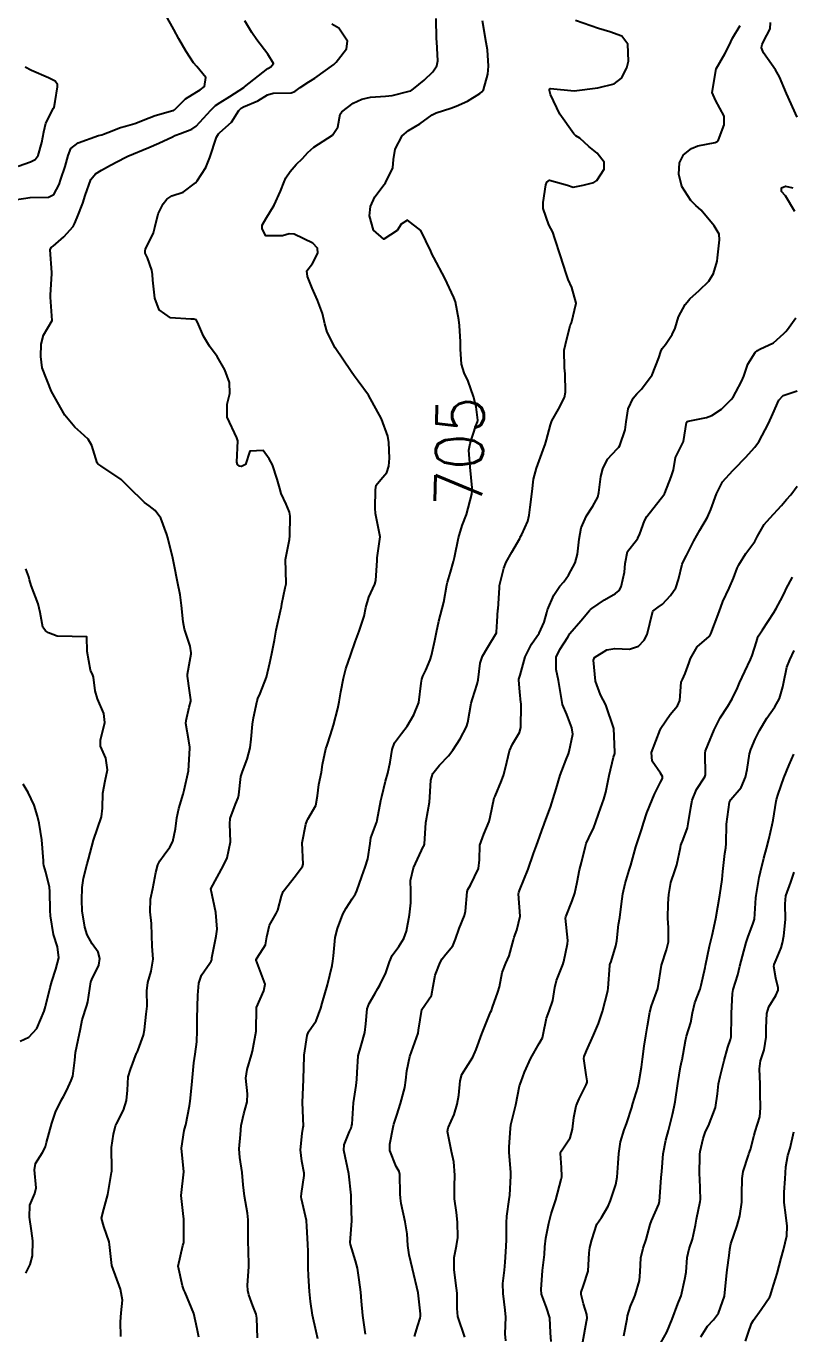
# Model space of a CAD drawing. Header units: metres. Extents: x 298520 to 308411, y 7433745 to 7450750.
# Drawn here: x 299840.2 to 299905, y 7449363.7 to 7449474.5 of the extents above; entities that cross this region are included whole.
import ezdxf
from ezdxf.enums import TextEntityAlignment as Align

# ---------------------------------------------------------------- set-up
doc = ezdxf.new("R2010")
doc.units = ezdxf.units.M
doc.header["$LTSCALE"] = 10
for name, color, linetype in [('Cotas', 45, 'Continuous'), ('Curvas de Nivel 1m', 11, 'Continuous'), ('Curvas de Nivel 5m', 15, 'Continuous')]:
    doc.layers.add(name, color=color, linetype=linetype)
doc.styles.add('Style-STANDARD', font='STANDARD.shx')

msp = doc.modelspace()

# ---------------------------------------------------------------- linework, layer by layer
at = {"layer": 'Curvas de Nivel 1m', "flags": 128}
for points, elevation in [([(299838.62, 7449459.68), (299840.52, 7449459.98), (299842.06, 7449460), (299842.52, 7449460.23), (299842.97, 7449461.08), (299843.12, 7449461.52), (299843.47, 7449462.6), (299843.73, 7449463.52), (299843.97, 7449464.11), (299844.57, 7449464.61), (299846.3, 7449465.21), (299846.58, 7449465.29), (299846.72, 7449465.34), (299847.1, 7449465.47), (299848.16, 7449465.89), (299848.59, 7449466), (299849.38, 7449466.24), (299850.6, 7449466.73), (299851.11, 7449466.91), (299852.6, 7449467.33), (299852.66, 7449467.35), (299852.74, 7449467.41), (299853.69, 7449468.33), (299854.63, 7449468.93), (299854.92, 7449469.1), (299855.29, 7449469.38), (299855.4, 7449470.14), (299854.65, 7449471.06), (299854.35, 7449471.39), (299853.73, 7449472.34), (299853.11, 7449473.41), (299852.69, 7449474.2), (299852.01, 7449475.42)], 701), ([(299848.19, 7449363.45), (299848.16, 7449364.67), (299848.24, 7449365.45), (299848.33, 7449366.53), (299848.16, 7449367.45), (299847.44, 7449369.46), (299847.24, 7449371.24), (299847.2, 7449371.46), (299846.77, 7449372.76), (299846.56, 7449373.47), (299846.75, 7449374.22), (299847.09, 7449375.47), (299847.4, 7449377.34), (299847.43, 7449377.46), (299847.43, 7449377.57), (299847.42, 7449379.46), (299847.57, 7449380.6), (299847.75, 7449381.29), (299847.83, 7449381.46), (299848.42, 7449382.63), (299848.68, 7449383.45), (299848.75, 7449384.31), (299848.83, 7449385.45), (299849.02, 7449386.07), (299849.54, 7449387.44), (299849.57, 7449387.52), (299849.66, 7449387.73), (299850.13, 7449388.99), (299850.2, 7449389.43), (299850.35, 7449390.77), (299850.42, 7449391.43), (299850.41, 7449392.74), (299850.48, 7449393.43), (299850.78, 7449394.39), (299850.93, 7449395.42), (299850.86, 7449396.52), (299850.82, 7449397.42), (299850.79, 7449398.43), (299850.69, 7449399.43), (299850.72, 7449400.51), (299850.92, 7449401.42), (299851.17, 7449402.75), (299851.33, 7449403.42), (299851.5, 7449403.76), (299851.86, 7449404.27), (299852.35, 7449404.92), (299852.61, 7449405.4), (299852.84, 7449406.45), (299852.94, 7449407.4), (299853.11, 7449408.19), (299853.47, 7449409.39), (299853.57, 7449409.74), (299853.94, 7449411.39), (299854.06, 7449413.3), (299854.05, 7449413.39), (299853.97, 7449413.93), (299853.71, 7449415.39), (299853.73, 7449415.65), (299854, 7449416.78), (299854.13, 7449417.27), (299854.14, 7449417.39), (299854.02, 7449418.2), (299853.85, 7449419.39), (299853.85, 7449419.58), (299854.05, 7449420.68), (299854.15, 7449421.3), (299854.15, 7449421.39), (299854.07, 7449421.93), (299853.6, 7449423.39), (299853.47, 7449424.01), (299853.34, 7449425.4), (299853.23, 7449426.28), (299853.01, 7449427.4), (299852.71, 7449428.84), (299852.6, 7449429.41), (299852.18, 7449431.12), (299852.1, 7449431.41), (299851.58, 7449432.8), (299851.12, 7449433.43), (299850.6, 7449433.83), (299850.21, 7449434.12), (299848.85, 7449435.45), (299848.23, 7449436.08), (299846.5, 7449437.22), (299846.25, 7449437.39), (299846.19, 7449437.48), (299845.74, 7449438.96), (299845.44, 7449439.49), (299844.82, 7449440.04), (299844.29, 7449440.49), (299843.45, 7449441.52), (299842.32, 7449443.53), (299841.52, 7449445.54), (299841.41, 7449446.49), (299841.45, 7449447.54), (299841.63, 7449448.29), (299842.39, 7449449.53), (299842.25, 7449451.53), (299842.25, 7449451.69), (299842.36, 7449453.53), (299842.36, 7449453.61), (299842.22, 7449455.53), (299842.28, 7449455.72), (299842.47, 7449455.85), (299843.38, 7449456.62), (299844.15, 7449457.51), (299844.28, 7449457.73), (299844.5, 7449458.28), (299844.97, 7449459.5), (299845.17, 7449460.15), (299845.65, 7449461.49), (299846.05, 7449461.98), (299846.55, 7449462.29), (299847.32, 7449462.7), (299848.56, 7449463.36), (299848.63, 7449463.39), (299848.8, 7449463.46), (299850.57, 7449464.2), (299851.41, 7449464.58), (299852.58, 7449465.12), (299852.78, 7449465.21), (299853.26, 7449465.4), (299854.22, 7449465.76), (299854.59, 7449466.01), (299855.82, 7449467.37), (299856.22, 7449467.76), (299856.61, 7449468.02), (299857.44, 7449468.53), (299858.63, 7449469.3), (299858.66, 7449469.32), (299858.69, 7449469.34), (299860.65, 7449470.89), (299860.91, 7449471.05), (299861.14, 7449471.31), (299860.67, 7449472.12), (299859.73, 7449473.32), (299859.31, 7449473.95), (299858.7, 7449474.95)], 702), ([(299854.8, 7449363.38), (299854.67, 7449364.08), (299854.39, 7449365.38), (299853.64, 7449367.16), (299853.54, 7449367.39), (299853.42, 7449367.74), (299853.07, 7449369.4), (299853.46, 7449371.16), (299853.52, 7449371.33), (299853.53, 7449371.39), (299853.54, 7449373.33), (299853.54, 7449373.39), (299853.49, 7449373.85), (299853.31, 7449375.39), (299853.53, 7449377.39), (299853.35, 7449379.39), (299853.58, 7449380.89), (299853.69, 7449381.28), (299853.71, 7449381.39), (299854.01, 7449382.98), (299854.08, 7449383.39), (299854.23, 7449384.78), (299854.27, 7449385.38), (299854.39, 7449386.64), (299854.49, 7449387.38), (299854.63, 7449388.42), (299854.68, 7449389.38), (299854.68, 7449390.39), (299854.7, 7449391.38), (299854.72, 7449392.37), (299854.8, 7449393.38), (299855.05, 7449394.06), (299855.75, 7449395.09), (299855.86, 7449395.26), (299855.9, 7449395.37), (299855.92, 7449395.53), (299856.29, 7449397.36), (299856.37, 7449397.95), (299856.26, 7449399.36), (299855.82, 7449401.37), (299856.89, 7449403.35), (299857.2, 7449404), (299857.49, 7449405.35), (299857.43, 7449406.88), (299857.47, 7449407.35), (299857.91, 7449408.56), (299858.15, 7449409.1), (299858.2, 7449409.34), (299858.38, 7449410.89), (299858.5, 7449411.33), (299858.91, 7449412.38), (299859.15, 7449413.33), (299859.24, 7449414.06), (299859.35, 7449415.33), (299859.44, 7449415.88), (299859.75, 7449417.32), (299859.82, 7449417.52), (299860.02, 7449417.94), (299860.54, 7449419.31), (299860.84, 7449420.52), (299861.01, 7449421.31), (299861.22, 7449422.45), (299861.38, 7449423.3), (299861.74, 7449424.93), (299861.81, 7449425.29), (299861.86, 7449425.54), (299862.13, 7449426.88), (299862.2, 7449427.22), (299862.2, 7449427.29), (299862.15, 7449429.29), (299862.49, 7449430.97), (299862.53, 7449431.29), (299862.54, 7449432.95), (299862.49, 7449433.29), (299862.21, 7449433.98), (299861.8, 7449434.88), (299861.67, 7449435.3), (299861.44, 7449436.1), (299861.05, 7449437.31), (299860.76, 7449437.82), (299860.27, 7449438.54), (299859.14, 7449438.46), (299858.77, 7449437.33), (299858.43, 7449437.16), (299858.25, 7449437.19), (299858.09, 7449437.34), (299858.04, 7449437.55), (299858.12, 7449439.34), (299858.02, 7449439.59), (299857.22, 7449441.35), (299857.21, 7449442.45), (299857.43, 7449443.35), (299857.4, 7449444.28), (299857.02, 7449445.35), (299856.36, 7449446.49), (299855.71, 7449447.37), (299855.21, 7449448.21), (299854.71, 7449449.39), (299854.59, 7449449.59), (299854.4, 7449449.67), (299854.14, 7449449.65), (299852.4, 7449449.78), (299851.44, 7449450.46), (299851.08, 7449451.43), (299850.9, 7449452.97), (299850.87, 7449453.43), (299850.83, 7449453.82), (299850.46, 7449454.86), (299850.27, 7449455.24), (299850.25, 7449455.43), (299850.29, 7449455.61), (299850.47, 7449455.94), (299850.96, 7449456.96), (299851.08, 7449457.42), (299851.36, 7449458.57), (299851.8, 7449459.42), (299852.11, 7449459.82), (299852.52, 7449460.1), (299853.49, 7449460.43), (299854.53, 7449461.22), (299854.67, 7449461.39), (299855.41, 7449462.52), (299855.74, 7449463.37), (299856.3, 7449465.08), (299856.47, 7449465.36), (299856.58, 7449465.47), (299857.58, 7449466.36), (299858.21, 7449467.34), (299858.4, 7449467.54), (299858.61, 7449467.64), (299859.8, 7449468.15), (299860.62, 7449468.67), (299861.11, 7449468.82), (299862.63, 7449468.83), (299862.95, 7449468.96), (299863.41, 7449469.28), (299864.14, 7449469.77), (299864.64, 7449470.09), (299866.25, 7449471.25), (299866.46, 7449471.44), (299866.66, 7449471.68), (299867.34, 7449472.57), (299867.4, 7449473.23), (299866.69, 7449474.33), (299866.09, 7449474.65)], 703), ([(299859.77, 7449363.32), (299859.72, 7449364.98), (299859.66, 7449365.32), (299859.4, 7449366.04), (299859.06, 7449366.97), (299858.97, 7449367.33), (299858.95, 7449367.8), (299859.04, 7449369.33), (299859.01, 7449370.88), (299859, 7449371.33), (299859, 7449372.85), (299858.99, 7449373.33), (299858.93, 7449373.88), (299858.68, 7449375.33), (299858.56, 7449376.29), (299858.47, 7449377.33), (299858.28, 7449378.6), (299858.24, 7449379.33), (299858.34, 7449380.57), (299858.41, 7449381.33), (299858.62, 7449382.31), (299858.91, 7449383.33), (299858.93, 7449384.01), (299858.8, 7449385.33), (299858.9, 7449386.06), (299859.27, 7449387.32), (299859.35, 7449387.63), (299859.67, 7449389.32), (299859.7, 7449391.32), (299860.31, 7449392.72), (299860.43, 7449393.31), (299859.75, 7449395.1), (299859.67, 7449395.32), (299859.68, 7449395.4), (299859.75, 7449395.53), (299860.46, 7449396.62), (299860.58, 7449397.31), (299860.8, 7449398.3), (299861.38, 7449399.3), (299861.52, 7449399.58), (299861.81, 7449400.77), (299861.96, 7449401.16), (299862.06, 7449401.3), (299862.9, 7449402.35), (299863.61, 7449403.27), (299863.65, 7449403.47), (299863.57, 7449405.27), (299863.89, 7449406.87), (299864, 7449407.16), (299864.06, 7449407.27), (299864.72, 7449408.45), (299864.87, 7449409.26), (299864.98, 7449410.21), (299865.2, 7449411.26), (299865.3, 7449411.91), (299865.58, 7449413.25), (299865.68, 7449413.54), (299865.97, 7449414.42), (299866.22, 7449415.25), (299866.59, 7449416.66), (299866.71, 7449417.24), (299866.85, 7449418.07), (299867.06, 7449419.23), (299867.26, 7449420.01), (299867.7, 7449421.23), (299868.07, 7449422.3), (299868.32, 7449422.98), (299868.41, 7449423.22), (299868.82, 7449424.49), (299868.97, 7449425.21), (299869.22, 7449426.1), (299869.73, 7449427.2), (299869.82, 7449427.52), (299869.92, 7449429.2), (299869.94, 7449429.42), (299870.17, 7449431.2), (299869.8, 7449433.2), (299869.77, 7449433.64), (299869.78, 7449435.2), (299869.85, 7449435.58), (299870.24, 7449436.07), (299870.76, 7449436.67), (299870.93, 7449437.19), (299870.96, 7449437.89), (299870.91, 7449439.19), (299870.83, 7449439.74), (299870.29, 7449441.2), (299869.2, 7449443.21), (299868.33, 7449444.41), (299867.97, 7449444.86), (299867.73, 7449445.23), (299866.37, 7449447.24), (299865.68, 7449448.55), (299865.49, 7449449.25), (299865.29, 7449450.15), (299864.87, 7449451.26), (299864.43, 7449452.27), (299864.03, 7449453.27), (299863.97, 7449453.75), (299864.45, 7449454.38), (299864.91, 7449455.26), (299864.87, 7449455.66), (299864.47, 7449456.1), (299862.9, 7449456.86), (299862.48, 7449456.9), (299861.9, 7449456.72), (299860.48, 7449456.71), (299860.17, 7449457.32), (299860.18, 7449457.63), (299860.5, 7449458.17), (299861.2, 7449459.31), (299861.72, 7449460.5), (299862.03, 7449461.3), (299862.19, 7449461.64), (299862.55, 7449462.16), (299863.07, 7449462.77), (299863.59, 7449463.28), (299864.06, 7449463.79), (299864.57, 7449464.24), (299866.13, 7449465.25), (299866.59, 7449465.94), (299866.8, 7449467.03), (299866.93, 7449467.24), (299867.89, 7449467.95), (299868.62, 7449468.29), (299869.37, 7449468.47), (299870.62, 7449468.55), (299871.2, 7449468.62), (299872.63, 7449468.97), (299872.78, 7449469.02), (299873, 7449469.17), (299873.9, 7449469.9), (299874.65, 7449470.63), (299874.99, 7449471.14), (299875.06, 7449471.55), (299874.98, 7449473.15), (299874.96, 7449473.42), (299874.93, 7449475.15)], 704), ([(299868.94, 7449363.63), (299868.71, 7449365.21), (299868.61, 7449366.42), (299868.54, 7449367.21), (299868.4, 7449368.25), (299868.25, 7449369.22), (299868.08, 7449369.85), (299867.66, 7449371.23), (299867.65, 7449371.41), (299867.77, 7449373.23), (299867.72, 7449375.02), (299867.71, 7449375.23), (299867.71, 7449375.42), (299867.53, 7449377.23), (299867.11, 7449379.23), (299867.12, 7449379.68), (299867.58, 7449380.81), (299867.72, 7449381.09), (299867.76, 7449381.23), (299867.8, 7449381.44), (299867.91, 7449383.23), (299868.15, 7449384.7), (299868.21, 7449385.22), (299868.23, 7449385.81), (299868.32, 7449387.22), (299868.56, 7449388.11), (299868.89, 7449389.21), (299868.96, 7449389.93), (299869.08, 7449391.21), (299869.25, 7449391.66), (299869.72, 7449392.48), (299869.98, 7449392.94), (299870.14, 7449393.2), (299870.66, 7449394.27), (299870.97, 7449395.19), (299871.21, 7449395.73), (299871.77, 7449396.48), (299872.18, 7449397.17), (299872.41, 7449397.8), (299872.66, 7449399.17), (299872.77, 7449400.2), (299872.79, 7449401.17), (299872.75, 7449402.08), (299873, 7449403.16), (299873.86, 7449404.99), (299873.92, 7449405.09), (299873.94, 7449405.15), (299874.05, 7449406.99), (299874.07, 7449407.15), (299874.35, 7449408.71), (299874.39, 7449409.15), (299874.48, 7449410.6), (299874.66, 7449411.14), (299875.21, 7449411.87), (299875.96, 7449412.66), (299876.35, 7449413.12), (299876.95, 7449414.09), (299877.49, 7449415.11), (299877.62, 7449415.48), (299877.9, 7449417.1), (299878.02, 7449417.49), (299878.41, 7449418.71), (299878.48, 7449419.1), (299878.66, 7449420.49), (299878.86, 7449421.09), (299879.3, 7449421.85), (299880.03, 7449423.08), (299880.04, 7449423.12), (299880.09, 7449424.02), (299880.17, 7449425.01), (299880.18, 7449425.08), (299880.29, 7449426.92), (299880.31, 7449427.08), (299880.67, 7449428.56), (299880.86, 7449429.07), (299881.33, 7449429.9), (299882.01, 7449431.06), (299882.06, 7449431.17), (299882.18, 7449431.4), (299882.71, 7449432.53), (299882.82, 7449433.05), (299882.89, 7449433.73), (299883.06, 7449435.05), (299883.19, 7449436.1), (299883.42, 7449437.04), (299884.12, 7449438.88), (299884.17, 7449439.03), (299884.28, 7449439.43), (299884.61, 7449440.71), (299884.72, 7449441.03), (299885.3, 7449442.02), (299885.8, 7449443.02), (299885.88, 7449443.46), (299885.86, 7449445.01), (299885.82, 7449445.54), (299885.78, 7449447.02), (299885.88, 7449447.51), (299886.26, 7449449.01), (299886.3, 7449449.11), (299886.4, 7449449.34), (299886.8, 7449451), (299886.43, 7449452.33), (299886.11, 7449453.01), (299885.94, 7449453.53), (299885.48, 7449455.02), (299885, 7449456.5), (299884.81, 7449457.03), (299884.49, 7449457.66), (299884.01, 7449459.04), (299884.01, 7449459.55), (299884.23, 7449461.03), (299884.3, 7449461.27), (299884.54, 7449461.43), (299886.05, 7449461.01), (299886.53, 7449460.84), (299887.39, 7449461), (299888.28, 7449461.24), (299888.54, 7449461.41), (299889.16, 7449462.37), (299889.16, 7449462.97), (299888.57, 7449463.73), (299887.86, 7449464.28), (299887.11, 7449465), (299886.78, 7449465.2), (299886.59, 7449465.36), (299885.41, 7449467.02), (299884.63, 7449468.71), (299884.53, 7449469.03), (299884.53, 7449469.14), (299884.63, 7449469.21), (299886.63, 7449469.01), (299888.64, 7449469.26), (299890.01, 7449469.6), (299890.64, 7449470.09), (299891.1, 7449470.95), (299891.22, 7449471.52), (299891.18, 7449472.95), (299890.68, 7449473.64), (299889.64, 7449474.02), (299888.69, 7449474.28), (299886.75, 7449474.96)], 706), ([(299873.08, 7449363.45), (299873.38, 7449364.36), (299873.57, 7449364.98), (299873.6, 7449365.16), (299873.61, 7449365.37), (299873.41, 7449367.15), (299872.91, 7449369.16), (299872.64, 7449370.35), (299872.54, 7449371.16), (299872.46, 7449372.15), (299872.29, 7449373.17), (299871.97, 7449374.71), (299871.9, 7449375.17), (299871.88, 7449375.54), (299871.86, 7449377.18), (299871.78, 7449377.43), (299871.54, 7449377.84), (299870.99, 7449379.19), (299871, 7449379.75), (299871.29, 7449381.18), (299871.34, 7449381.43), (299871.59, 7449382.21), (299871.9, 7449383.18), (299872.26, 7449384.54), (299872.37, 7449385.17), (299872.44, 7449385.96), (299872.71, 7449387.16), (299873.26, 7449388.75), (299873.39, 7449389.15), (299873.44, 7449389.39), (299873.7, 7449391.15), (299874.53, 7449392.33), (299874.68, 7449393.14), (299874.83, 7449394.05), (299875.26, 7449395.13), (299875.45, 7449395.44), (299875.76, 7449395.83), (299876.33, 7449396.56), (299876.58, 7449397.12), (299876.88, 7449398.02), (299877.33, 7449399.11), (299877.42, 7449399.49), (299877.55, 7449401.11), (299877.61, 7449401.33), (299877.83, 7449401.69), (299878.53, 7449403.1), (299878.6, 7449403.84), (299878.62, 7449405.09), (299878.96, 7449406), (299879.43, 7449407.08), (299879.52, 7449407.46), (299879.85, 7449409.08), (299879.87, 7449409.12), (299879.92, 7449409.23), (299880.48, 7449410.52), (299880.67, 7449411.07), (299880.91, 7449412.11), (299881.15, 7449413.07), (299881.4, 7449413.63), (299881.98, 7449414.64), (299882.11, 7449415.06), (299882.14, 7449416.93), (299882.13, 7449417.06), (299882.11, 7449417.16), (299882.02, 7449418.08), (299881.95, 7449419.06), (299881.95, 7449419.14), (299882.04, 7449419.49), (299882.46, 7449421.05), (299883.01, 7449422.1), (299883.67, 7449423.04), (299884.09, 7449423.99), (299884.32, 7449424.81), (299884.38, 7449425.03), (299884.89, 7449426.26), (299885.42, 7449427.02), (299885.75, 7449427.4), (299886.14, 7449427.96), (299886.7, 7449429), (299886.9, 7449429.74), (299887.04, 7449431), (299887.23, 7449431.96), (299887.66, 7449432.99), (299888.21, 7449433.82), (299888.63, 7449434.56), (299888.72, 7449434.98), (299888.89, 7449436.33), (299889.06, 7449436.97), (299889.45, 7449437.78), (299890.27, 7449438.66), (299890.42, 7449438.81), (299890.51, 7449438.96), (299890.95, 7449440.29), (299891.03, 7449440.95), (299891.21, 7449442.05), (299891.62, 7449442.95), (299891.93, 7449443.34), (299892.33, 7449443.71), (299893.25, 7449444.93), (299893.81, 7449446.37), (299893.96, 7449446.92), (299894.1, 7449447.18), (299894.37, 7449447.52), (299894.94, 7449448.35), (299895.18, 7449448.9), (299895.47, 7449449.84), (299896.04, 7449450.89), (299896.2, 7449451.11), (299896.42, 7449451.38), (299897.22, 7449452.09), (299898.04, 7449452.87), (299898.45, 7449453.54), (299898.74, 7449454.58), (299898.77, 7449454.86), (299898.96, 7449456.37), (299898.93, 7449456.86), (299898.49, 7449457.58), (299897.38, 7449458.88), (299896.93, 7449459.3), (299896.52, 7449459.72), (299895.76, 7449460.9), (299895.5, 7449461.94), (299895.56, 7449462.9), (299895.89, 7449463.57), (299896.57, 7449464.13), (299897.1, 7449464.35), (299898.58, 7449464.64), (299898.74, 7449464.7), (299898.85, 7449464.86), (299899.33, 7449466.12), (299899.34, 7449466.85), (299898.62, 7449468.21), (299898.33, 7449468.86), (299898.65, 7449470.86), (299899.39, 7449472.13), (299899.76, 7449472.85), (299900.05, 7449473.48), (299900.7, 7449474.54)], 707), ([(299905.54, 7449466.78), (299904.63, 7449468.79), (299904.04, 7449470.2), (299903.69, 7449470.8), (299902.67, 7449472.22), (299902.5, 7449472.64), (299902.53, 7449472.81), (299902.57, 7449472.92), (299902.68, 7449473.19), (299903.25, 7449474.25), (299903.27, 7449474.8)], 708), ([(299905.32, 7449458.78), (299904.53, 7449460.12), (299904.21, 7449460.48), (299904.19, 7449460.8), (299904.53, 7449460.92), (299905.15, 7449460.78)], 708), ([(299877.37, 7449363.38), (299876.76, 7449365.12), (299876.71, 7449365.81), (299876.71, 7449367.12), (299876.6, 7449367.95), (299876.45, 7449369.12), (299876.45, 7449370.12), (299876.65, 7449371.12), (299876.77, 7449371.82), (299876.75, 7449373.12), (299876.65, 7449373.96), (299876.49, 7449375.12), (299876.47, 7449376.17), (299876.52, 7449377.12), (299876.42, 7449378.24), (299876.23, 7449379.12), (299875.9, 7449380.81), (299875.94, 7449381.13), (299876.46, 7449382.26), (299876.7, 7449383.12), (299876.84, 7449383.89), (299876.97, 7449385.12), (299877.11, 7449385.64), (299877.65, 7449386.48), (299878.04, 7449387.1), (299878.31, 7449387.75), (299878.79, 7449389.09), (299879.54, 7449390.92), (299879.61, 7449391.08), (299879.71, 7449391.35), (299880.17, 7449392.63), (299880.29, 7449393.07), (299880.53, 7449394.29), (299880.84, 7449395.07), (299881.11, 7449395.7), (299881.47, 7449397.06), (299881.55, 7449397.29), (299881.78, 7449397.87), (299882.04, 7449399.06), (299881.92, 7449400.96), (299881.93, 7449401.06), (299882, 7449401.24), (299882.74, 7449403.05), (299883.18, 7449404.36), (299883.42, 7449405.04), (299883.55, 7449405.35), (299883.88, 7449406.32), (299884.07, 7449406.85), (299884.14, 7449407.03), (299884.63, 7449408.29), (299884.86, 7449409.02), (299885.1, 7449409.84), (299885.45, 7449411.01), (299885.57, 7449411.39), (299885.96, 7449412.35), (299886.14, 7449412.83), (299886.2, 7449413.01), (299886.5, 7449414.48), (299886.44, 7449415.01), (299886, 7449416.15), (299885.65, 7449417.01), (299885.54, 7449417.5), (299885.3, 7449419.02), (299885.11, 7449419.96), (299885.1, 7449421.02), (299885.42, 7449421.66), (299886.08, 7449422.71), (299886.19, 7449422.9), (299886.26, 7449423.01), (299887.18, 7449424.08), (299887.94, 7449424.98), (299888.02, 7449425.06), (299888.11, 7449425.13), (299889.21, 7449425.87), (299890.12, 7449426.42), (299890.43, 7449426.66), (299890.62, 7449426.96), (299890.89, 7449428.21), (299890.94, 7449428.95), (299891.16, 7449429.96), (299891.9, 7449430.94), (299892.02, 7449431.1), (299892.18, 7449431.47), (299892.58, 7449432.56), (299892.78, 7449432.93), (299894.22, 7449434.78), (299894.28, 7449434.85), (299894.31, 7449434.91), (299894.85, 7449436.29), (299895.04, 7449436.9), (299895.23, 7449437.93), (299895.71, 7449438.9), (299895.89, 7449439.28), (299896.16, 7449440.89), (299896.21, 7449440.98), (299896.29, 7449441.02), (299897.85, 7449441.31), (299898.3, 7449441.48), (299899.12, 7449442.04), (299899.94, 7449442.84), (299900.11, 7449443.06), (299900.33, 7449443.46), (299900.81, 7449444.37), (299901.01, 7449444.83), (299901.36, 7449445.83), (299901.96, 7449446.82), (299902.18, 7449447.01), (299902.37, 7449447.12), (299903.53, 7449447.65), (299904.39, 7449448.43), (299904.56, 7449448.62), (299904.72, 7449448.79), (299905.41, 7449449.77)], 708), ([(299880.83, 7449363.07), (299880.77, 7449363.67), (299880.82, 7449365.07), (299880.79, 7449365.68), (299880.6, 7449367.07), (299880.57, 7449367.92), (299880.71, 7449369.07), (299880.78, 7449369.73), (299880.86, 7449371.07), (299880.88, 7449371.65), (299880.9, 7449373.07), (299880.92, 7449373.64), (299881.12, 7449375.06), (299881.16, 7449375.42), (299881.27, 7449377.06), (299881.26, 7449377.34), (299881.12, 7449379.06), (299881.12, 7449379.5), (299881.22, 7449381.06), (299881.26, 7449381.39), (299881.6, 7449382.73), (299881.67, 7449383.06), (299882, 7449384.68), (299882.12, 7449385.05), (299882.42, 7449385.83), (299882.95, 7449387.04), (299883.67, 7449388.28), (299883.94, 7449388.76), (299884.01, 7449389.03), (299884.29, 7449390.43), (299884.51, 7449391.02), (299884.82, 7449391.91), (299885, 7449393.02), (299885.13, 7449393.61), (299885.69, 7449395.01), (299885.7, 7449395.05), (299885.75, 7449395.22), (299886.07, 7449396.71), (299886.08, 7449397.01), (299885.9, 7449398.9), (299885.91, 7449399.01), (299886.46, 7449400.35), (299886.68, 7449401), (299886.89, 7449401.95), (299887.09, 7449403), (299887.25, 7449403.6), (299887.59, 7449404.99), (299887.65, 7449405.21), (299887.87, 7449405.71), (299888.3, 7449406.57), (299888.44, 7449406.98), (299888.71, 7449407.78), (299889.15, 7449408.97), (299889.31, 7449409.58), (299889.58, 7449410.97), (299889.96, 7449412.54), (299890.06, 7449412.86), (299890.06, 7449412.96), (299889.98, 7449414.96), (299889.31, 7449416.97), (299888.87, 7449417.83), (299888.44, 7449418.98), (299888.27, 7449420.76), (299888.35, 7449420.98), (299889.4, 7449421.63), (299890.06, 7449421.75), (299891.31, 7449421.7), (299892.07, 7449421.94), (299892.55, 7449422.46), (299892.81, 7449422.93), (299893.04, 7449423.87), (299893.29, 7449424.92), (299893.76, 7449425.26), (299894.11, 7449425.5), (299894.79, 7449426.23), (299895.24, 7449426.9), (299895.46, 7449427.58), (299895.79, 7449428.89), (299895.9, 7449429.15), (299896.16, 7449429.62), (299896.58, 7449430.47), (299896.77, 7449430.88), (299897.28, 7449431.78), (299897.92, 7449432.87), (299898.21, 7449433.53), (299898.69, 7449434.86), (299899.21, 7449435.87), (299900.08, 7449436.84), (299900.17, 7449436.92), (299900.25, 7449437), (299901.15, 7449437.94), (299901.94, 7449438.82), (299902.09, 7449439), (299902.28, 7449439.27), (299903.1, 7449440.81), (299903.47, 7449441.64), (299903.97, 7449442.8), (299904.33, 7449443.18), (299905.52, 7449443.59)], 709), ([(299840.16, 7449368.82), (299840.52, 7449369.55), (299840.72, 7449370.28), (299840.73, 7449371.55), (299840.64, 7449372.38), (299840.46, 7449373.55), (299840.48, 7449374.57), (299840.9, 7449375.55), (299841.01, 7449376.05), (299840.87, 7449377.55), (299840.97, 7449378.11), (299841.56, 7449379.04), (299841.74, 7449379.35), (299841.81, 7449379.54), (299841.9, 7449379.87), (299842.36, 7449381.52), (299842.67, 7449382.44), (299843.17, 7449383.51), (299843.33, 7449383.79), (299843.61, 7449384.31), (299844, 7449385.13), (299844.12, 7449385.51), (299844.29, 7449386.86), (299844.36, 7449387.5), (299844.59, 7449388.58), (299844.78, 7449389.5), (299844.91, 7449390.28), (299845.32, 7449391.49), (299845.41, 7449391.79), (299845.65, 7449393.49), (299845.67, 7449393.55), (299845.73, 7449393.68), (299846.32, 7449394.91), (299846.41, 7449395.48), (299846.28, 7449396), (299845.77, 7449396.72), (299845.35, 7449397.49), (299845.16, 7449398.12), (299844.93, 7449399.5), (299844.88, 7449400.43), (299844.92, 7449401.5), (299845.04, 7449402.29), (299845.35, 7449403.49), (299845.45, 7449403.89), (299845.87, 7449405.49), (299846.57, 7449407.48), (299846.64, 7449408.22), (299846.67, 7449409.48), (299846.88, 7449410.52), (299847.08, 7449411.47), (299846.93, 7449412.46), (299846.48, 7449413.48), (299846.48, 7449413.99), (299846.85, 7449415.48), (299846.75, 7449416.23), (299846.21, 7449417.48), (299846.02, 7449418.16), (299845.87, 7449419.32), (299845.82, 7449419.48), (299845.62, 7449419.9), (299845.35, 7449421.49), (299845.32, 7449422.73), (299844.08, 7449422.76), (299842.81, 7449422.79), (299842.08, 7449423.08), (299841.8, 7449423.25), (299841.6, 7449423.54), (299841.37, 7449424.81), (299841.18, 7449425.54), (299840.59, 7449427.09), (299840.45, 7449427.56), (299840.39, 7449427.81), (299840.14, 7449428.51)], 701), ([(299887.36, 7449362.99), (299887.68, 7449364.7), (299887.72, 7449364.99), (299887.7, 7449365.29), (299887.41, 7449366.21), (299887.21, 7449366.99), (299887.22, 7449367.19), (299887.42, 7449367.75), (299887.82, 7449368.98), (299887.91, 7449370.52), (299887.96, 7449370.98), (299888.11, 7449371.63), (299888.56, 7449372.97), (299888.93, 7449373.53), (299889.51, 7449374.48), (299889.66, 7449374.81), (299889.72, 7449374.96), (299890.16, 7449376.32), (299890.27, 7449376.95), (299890.36, 7449378.14), (299890.41, 7449378.95), (299890.56, 7449379.95), (299890.87, 7449380.95), (299891.06, 7449381.47), (299891.53, 7449382.94), (299891.55, 7449383), (299891.61, 7449383.18), (299892.01, 7449384.55), (299892.1, 7449384.94), (299892.32, 7449386.26), (299892.41, 7449386.93), (299892.55, 7449388.04), (299892.71, 7449388.93), (299892.84, 7449389.77), (299893.04, 7449390.93), (299893.19, 7449391.45), (299893.72, 7449392.92), (299894.02, 7449394.92), (299894.45, 7449396.22), (299894.63, 7449396.9), (299894.62, 7449398.06), (299894.57, 7449398.9), (299894.59, 7449400.13), (299894.64, 7449400.9), (299894.82, 7449401.91), (299895.15, 7449402.9), (299895.32, 7449403.42), (299895.63, 7449404.89), (299895.68, 7449405.08), (299895.87, 7449405.57), (299896.22, 7449406.56), (299896.3, 7449406.89), (299896.52, 7449408.27), (299896.63, 7449408.88), (299896.99, 7449409.81), (299897.69, 7449410.87), (299897.76, 7449411.05), (299897.72, 7449412.87), (299897.77, 7449413.07), (299897.97, 7449413.54), (299898.49, 7449414.86), (299898.99, 7449415.86), (299899.66, 7449416.85), (299900.02, 7449417.47), (299900.46, 7449418.41), (299900.65, 7449418.83), (299901.08, 7449419.79), (299901.58, 7449420.82), (299901.72, 7449421.16), (299902.08, 7449422.32), (299902.19, 7449422.71), (299902.24, 7449422.82), (299902.6, 7449423.33), (299903.56, 7449424.8), (299903.76, 7449425.14), (299904.12, 7449425.82), (299904.45, 7449426.46), (299904.61, 7449426.79), (299905.12, 7449427.8)], 711), ([(299890.83, 7449363.49), (299891.11, 7449364.94), (299891.16, 7449365.18), (299891.4, 7449366.01), (299891.68, 7449366.67), (299891.8, 7449366.94), (299892.17, 7449368.19), (299892.23, 7449368.93), (299892.27, 7449370.11), (299892.47, 7449370.93), (299892.74, 7449371.65), (299893.07, 7449372.92), (299893.17, 7449373.24), (299893.5, 7449373.94), (299893.79, 7449374.64), (299893.85, 7449374.92), (299893.88, 7449375.28), (299894.01, 7449376.91), (299894.05, 7449377.42), (299894.18, 7449378.91), (299894.39, 7449380.08), (299894.63, 7449380.9), (299894.96, 7449382.26), (299895.09, 7449382.9), (299895.18, 7449383.33), (299895.41, 7449384.89), (299895.65, 7449386.3), (299895.75, 7449386.79), (299895.77, 7449386.89), (299896.05, 7449388.51), (299896.15, 7449388.89), (299896.52, 7449390.06), (299896.67, 7449390.88), (299896.86, 7449391.73), (299897.3, 7449392.87), (299897.4, 7449393.2), (299897.74, 7449394.72), (299897.77, 7449394.87), (299898.1, 7449396.53), (299898.19, 7449396.86), (299898.32, 7449397.41), (299898.63, 7449398.86), (299898.81, 7449399.85), (299898.97, 7449400.85), (299899.16, 7449402.18), (299899.23, 7449402.85), (299899.39, 7449404.38), (299899.48, 7449404.85), (299899.51, 7449405.21), (299899.53, 7449406.85), (299899.8, 7449408.73), (299899.84, 7449408.84), (299899.91, 7449408.95), (299900.78, 7449409.97), (299901.16, 7449410.83), (299901.28, 7449411.49), (299901.49, 7449412.82), (299901.6, 7449413.19), (299901.98, 7449414.05), (299902.33, 7449414.81), (299902.96, 7449415.84), (299903.65, 7449416.8), (299904.02, 7449417.51), (299904.32, 7449418.5), (299904.38, 7449418.79), (299904.66, 7449420.17), (299904.9, 7449420.78), (299905.27, 7449421.57)], 712), ([(299893.96, 7449362.91), (299894.47, 7449363.81), (299894.92, 7449364.9), (299895.41, 7449366.2), (299895.61, 7449366.69), (299895.69, 7449366.89), (299896.02, 7449368.29), (299896.11, 7449368.88), (299896.21, 7449370.12), (299896.38, 7449370.88), (299896.66, 7449371.69), (299896.9, 7449372.88), (299896.99, 7449373.38), (299897.32, 7449374.87), (299897.33, 7449375.05), (299897.27, 7449376.87), (299897.26, 7449377.15), (299897.27, 7449378.87), (299897.31, 7449379.12), (299897.57, 7449380.21), (299897.73, 7449380.72), (299897.8, 7449380.87), (299898.02, 7449381.3), (299898.62, 7449382.85), (299898.77, 7449384), (299898.86, 7449384.85), (299899, 7449385.48), (299899.33, 7449386.84), (299899.66, 7449387.95), (299899.89, 7449388.62), (299899.94, 7449388.84), (299899.95, 7449390.59), (299899.95, 7449390.84), (299900.04, 7449392.52), (299900.1, 7449392.84), (299900.49, 7449394.08), (299900.68, 7449394.83), (299900.9, 7449395.68), (299901.22, 7449396.83), (299901.35, 7449397.25), (299901.79, 7449398.46), (299901.88, 7449398.73), (299901.9, 7449398.82), (299902.02, 7449400.62), (299902.04, 7449400.82), (299902.31, 7449402.35), (299902.42, 7449402.81), (299902.7, 7449403.97), (299902.92, 7449404.81), (299903.12, 7449405.57), (299903.41, 7449406.8), (299903.49, 7449407.21), (299903.74, 7449408.8), (299903.77, 7449408.94), (299903.92, 7449409.4), (299904.41, 7449410.79), (299904.84, 7449411.89), (299905.26, 7449412.78)], 713), ([(299897.37, 7449363.41), (299897.93, 7449364.32), (299898.44, 7449364.86), (299898.85, 7449365.41), (299899.37, 7449366.85), (299899.38, 7449366.88), (299899.42, 7449367.43), (299899.56, 7449368.85), (299899.78, 7449370.52), (299899.82, 7449370.84), (299899.92, 7449371.29), (299900.43, 7449372.84), (299900.67, 7449373.66), (299900.83, 7449374.83), (299900.83, 7449375.51), (299900.87, 7449376.83), (299900.95, 7449377.41), (299901.4, 7449378.82), (299901.44, 7449378.93), (299901.56, 7449379.28), (299901.88, 7449380.51), (299901.98, 7449380.82), (299902.36, 7449382.05), (299902.42, 7449382.81), (299902.38, 7449384.05), (299902.4, 7449384.81), (299902.35, 7449386.11), (299902.42, 7449386.81), (299902.74, 7449387.74), (299902.9, 7449388.81), (299902.89, 7449389.6), (299902.95, 7449390.81), (299903.14, 7449391.37), (299903.72, 7449392.35), (299903.91, 7449392.8), (299903.92, 7449392.99), (299903.73, 7449393.8), (299903.55, 7449394.8), (299903.58, 7449394.97), (299903.75, 7449395.35), (299904.18, 7449396.38), (299904.28, 7449396.79), (299904.39, 7449397.4), (299904.54, 7449398.79), (299904.5, 7449400.1), (299904.57, 7449400.79), (299904.99, 7449401.93), (299905.28, 7449402.78)], 714)]:
    msp.add_lwpolyline(points, dxfattribs=dict(at, elevation=elevation))
at = {"layer": 'Curvas de Nivel 5m', "flags": 128}
for points, elevation in [([(299864.91, 7449363.25), (299864.76, 7449363.87), (299864.44, 7449365.26), (299864.27, 7449366.4), (299864.2, 7449367.26), (299864.12, 7449368.57), (299864.09, 7449369.26), (299864.07, 7449370.65), (299864.04, 7449371.26), (299863.97, 7449372.77), (299863.93, 7449373.27), (299863.51, 7449375.11), (299863.49, 7449375.27), (299863.52, 7449375.57), (299863.73, 7449377.07), (299863.73, 7449377.27), (299863.55, 7449378.3), (299863.44, 7449379.27), (299863.58, 7449380.64), (299863.66, 7449381.19), (299863.67, 7449381.27), (299863.6, 7449383.27), (299863.68, 7449385.22), (299863.68, 7449385.27), (299863.74, 7449387.18), (299863.74, 7449387.27), (299863.98, 7449388.96), (299864.12, 7449389.27), (299864.76, 7449390.19), (299865.14, 7449391.26), (299865.26, 7449391.7), (299865.72, 7449393.25), (299866.1, 7449394.89), (299866.17, 7449395.24), (299866.22, 7449395.71), (299866.37, 7449397.24), (299866.57, 7449398.02), (299867.03, 7449399.23), (299867.29, 7449399.74), (299867.81, 7449400.53), (299868.09, 7449400.95), (299868.21, 7449401.22), (299868.62, 7449402.42), (299868.92, 7449403.21), (299869.15, 7449403.91), (299869.32, 7449405.21), (299869.38, 7449405.69), (299869.89, 7449407.05), (299869.92, 7449407.17), (299869.93, 7449407.2), (299870.24, 7449408.87), (299870.31, 7449409.2), (299870.63, 7449410.49), (299870.83, 7449411.19), (299871.04, 7449412.1), (299871.2, 7449413.19), (299871.39, 7449413.76), (299871.98, 7449414.55), (299872.47, 7449415.17), (299873.04, 7449416.12), (299873.46, 7449417.16), (299873.67, 7449418.8), (299873.71, 7449419.15), (299873.8, 7449419.39), (299874.04, 7449419.9), (299874.41, 7449420.79), (299874.53, 7449421.15), (299874.81, 7449422.41), (299874.95, 7449423.14), (299875.16, 7449424.07), (299875.45, 7449425.14), (299875.57, 7449425.67), (299875.84, 7449427.13), (299875.9, 7449427.37), (299876.14, 7449428.22), (299876.39, 7449429.13), (299876.48, 7449429.45), (299876.83, 7449431.12), (299877.13, 7449432.17), (299877.5, 7449433.11), (299877.95, 7449434.83), (299877.98, 7449435.1), (299877.98, 7449435.35), (299877.82, 7449437.11), (299877.71, 7449438.55), (299877.81, 7449439.11), (299878.29, 7449440.62), (299878.43, 7449440.96), (299878.46, 7449441.1), (299878.31, 7449442.24), (299878.09, 7449443.1), (299877.63, 7449444.4), (299877.31, 7449445.12), (299877.07, 7449445.84), (299876.99, 7449447.12), (299876.99, 7449447.73), (299876.9, 7449449.12), (299876.86, 7449449.59), (299876.56, 7449451.13), (299876.42, 7449451.5), (299875.67, 7449453.14), (299874.74, 7449454.87), (299874.58, 7449455.15), (299874.47, 7449455.42), (299873.62, 7449457.16), (299872.5, 7449458.06), (299871.95, 7449457.72), (299871.62, 7449457.18), (299870.48, 7449456.43), (299869.61, 7449457.21), (299869.29, 7449458.42), (299869.36, 7449459.21), (299869.72, 7449460.01), (299870.53, 7449461.07), (299870.64, 7449461.2), (299871.26, 7449462.48), (299871.31, 7449463.19), (299871.44, 7449464.05), (299872.04, 7449465.18), (299872.59, 7449465.65), (299873.55, 7449466.2), (299874.6, 7449466.98), (299874.92, 7449467.15), (299876.18, 7449467.55), (299876.61, 7449467.72), (299877.59, 7449468.14), (299878.63, 7449468.79), (299878.8, 7449468.93), (299878.93, 7449469.1), (299879.31, 7449470.43), (299879.37, 7449471.09), (299879.27, 7449472.49), (299879.18, 7449473.09), (299878.86, 7449474.94)], 705), ([(299839.5, 7449462.61), (299840.55, 7449462.99), (299840.93, 7449463.18), (299841.2, 7449463.54), (299841.49, 7449464.62), (299841.66, 7449465.54), (299841.85, 7449466.28), (299842.5, 7449467.53), (299842.54, 7449467.61), (299842.62, 7449468.09), (299842.82, 7449469.34), (299842.82, 7449469.53), (299842.64, 7449469.82), (299842.07, 7449470.1), (299840.64, 7449470.72), (299840.1, 7449471.01)], 700), ([(299884.67, 7449363.02), (299884.63, 7449363.76), (299884.55, 7449365.02), (299884.28, 7449365.91), (299883.87, 7449367.03), (299883.82, 7449367.43), (299883.95, 7449369.03), (299884.1, 7449370.39), (299884.13, 7449371.03), (299884.23, 7449371.78), (299884.48, 7449373.03), (299884.68, 7449373.84), (299885.07, 7449375.02), (299885.53, 7449376.75), (299885.58, 7449376.96), (299885.58, 7449377.01), (299885.54, 7449377.76), (299885.48, 7449378.94), (299885.48, 7449379.01), (299885.49, 7449379.07), (299885.56, 7449379.18), (299886.29, 7449380.28), (299886.49, 7449381), (299886.6, 7449381.99), (299886.81, 7449383), (299887.04, 7449383.57), (299887.63, 7449384.78), (299887.71, 7449384.92), (299887.73, 7449384.99), (299887.74, 7449385.1), (299887.64, 7449385.62), (299887.45, 7449386.99), (299887.46, 7449387.18), (299887.66, 7449387.66), (299888.27, 7449388.98), (299888.69, 7449389.97), (299889.04, 7449390.97), (299889.48, 7449392.72), (299889.52, 7449392.96), (299889.66, 7449394.88), (299889.66, 7449394.96), (299889.68, 7449395.02), (299889.75, 7449395.22), (299890.17, 7449396.55), (299890.24, 7449396.96), (299890.39, 7449398.35), (299890.49, 7449398.95), (299890.65, 7449400.11), (299890.75, 7449400.95), (299890.94, 7449401.84), (299891.29, 7449402.95), (299891.42, 7449403.38), (299891.86, 7449404.94), (299892.37, 7449406.45), (299892.51, 7449406.93), (299892.8, 7449407.82), (299893.23, 7449408.92), (299893.43, 7449409.41), (299893.94, 7449410.42), (299894.11, 7449410.74), (299894.11, 7449410.91), (299893.95, 7449411.18), (299893.24, 7449412.2), (299893.18, 7449412.92), (299893.93, 7449414.85), (299893.94, 7449414.91), (299893.96, 7449414.94), (299893.98, 7449414.99), (299894.75, 7449416.16), (299895.38, 7449416.9), (299895.58, 7449417.33), (299895.71, 7449418.89), (299895.81, 7449419.12), (299896.04, 7449419.63), (299896.38, 7449420.55), (299896.5, 7449420.89), (299897.04, 7449421.9), (299898.08, 7449422.76), (299898.14, 7449422.82), (299898.16, 7449422.87), (299898.22, 7449423), (299898.91, 7449424.86), (299899.23, 7449425.74), (299899.76, 7449426.85), (299900.14, 7449427.7), (299900.45, 7449428.54), (299900.59, 7449428.84), (299901.19, 7449429.81), (299901.93, 7449430.82), (299902.03, 7449430.97), (299902.18, 7449431.28), (299902.74, 7449432.26), (299903.21, 7449432.8), (299904.21, 7449433.86), (299904.63, 7449434.37), (299904.98, 7449434.78), (299905.52, 7449435.49)], 710), ([(299839.67, 7449388.47), (299840.41, 7449388.81), (299841.08, 7449389.54), (299841.7, 7449391), (299841.81, 7449391.42), (299841.84, 7449391.53), (299842.21, 7449393.03), (299842.34, 7449393.52), (299842.68, 7449394.58), (299842.95, 7449395.52), (299842.82, 7449396.46), (299842.49, 7449397.52), (299842.23, 7449399.08), (299842.2, 7449399.53), (299842.19, 7449401.16), (299842.15, 7449401.53), (299841.84, 7449402.78), (299841.67, 7449403.36), (299841.64, 7449403.53), (299841.64, 7449403.74), (299841.51, 7449405.54), (299841.27, 7449406.93), (299841.13, 7449407.54), (299840.84, 7449408.48), (299840.34, 7449409.55), (299839.92, 7449410.26)], 700), ([(299901.14, 7449363.05), (299901.38, 7449363.72), (299901.67, 7449364.54), (299901.82, 7449364.82), (299902.49, 7449365.73), (299903.2, 7449366.8), (299903.27, 7449366.95), (299903.42, 7449367.42), (299903.82, 7449368.79), (299904.17, 7449370.07), (299904.38, 7449370.79), (299904.65, 7449371.96), (299904.69, 7449372.78), (299904.57, 7449373.71), (299904.42, 7449374.79), (299904.42, 7449375.68), (299904.5, 7449376.79), (299904.58, 7449377.82), (299904.75, 7449378.78), (299904.94, 7449379.4), (299905.25, 7449380.77)], 715)]:
    msp.add_lwpolyline(points, dxfattribs=dict(at, elevation=elevation))

# ---------------------------------------------------------------- texts
at = {"layer": 'Cotas', "style": 'Style-STANDARD'}
msp.add_text('705', height=4, rotation=88.8581, dxfattribs=at).set_placement((299876.9, 7449438.43, 705), align=Align.MIDDLE_CENTER)

doc.saveas('drawing.dxf')
